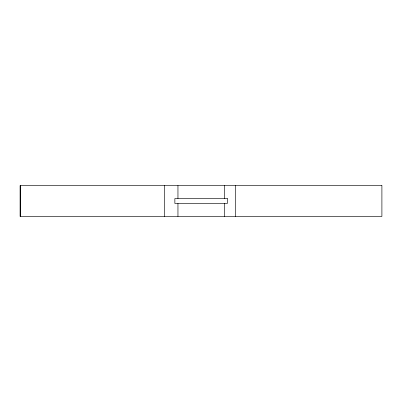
<?xml version="1.0" encoding="UTF-8"?>
<svg xmlns="http://www.w3.org/2000/svg" width="402" height="402" viewBox="0 0 402 402"><rect width="100%" height="100%" fill="white"/><g stroke="black" fill="none" stroke-linecap="round" stroke-linejoin="round"><path stroke-width="0.6" d="M235.416 185.548L235.416 216.452M224.306 185.548L224.306 198.528M224.306 203.472L224.306 216.452M177.955 185.548L177.955 198.528M177.955 203.472L177.955 216.452M164.529 185.548L164.529 216.452M20.361 185.548L20.361 216.452M381.9 185.548L20.1 185.548L20.1 216.452L381.9 216.452L381.9 185.548M227.396 198.528L174.865 198.528L174.865 203.472L227.396 203.472L227.396 198.528"/></g></svg>
